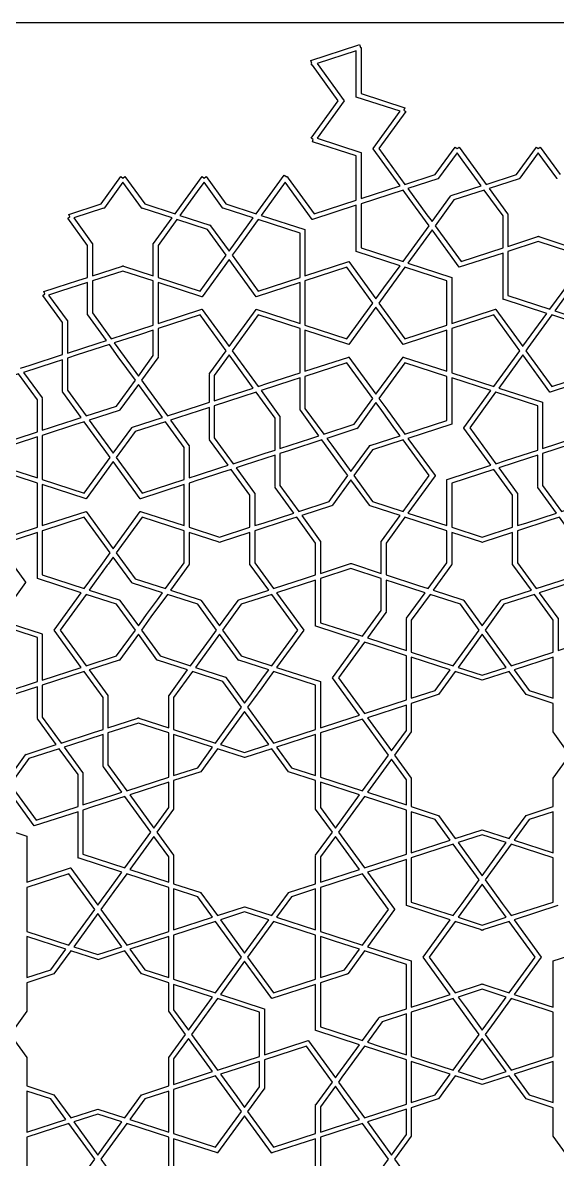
# Model space of a CAD drawing. Header units: millimetres. Extents: x -350 to 350, y -350 to 350.
# Drawn here: x -141.5 to 23.1, y 0 to 350 of the extents above; entities that cross this region are included whole.
import ezdxf

# ---------------------------------------------------------------- set-up
doc = ezdxf.new("R2010")
doc.units = ezdxf.units.MM
for name, color, linetype, true_color in [('canvas_boundary', 7, 'Continuous', 0x505050), ('strapwork_inner', 7, 'Continuous', 0xff8000), ('strapwork_outer', 7, 'Continuous', 0xff0000)]:
    doc.layers.add(name, color=color, linetype=linetype, true_color=true_color)

msp = doc.modelspace()

# ---------------------------------------------------------------- linework, layer by layer
at = {"layer": 'canvas_boundary'}
msp.add_lwpolyline([(-350, -350), (350, -350), (350, 350), (-350, 350)], close=True, dxfattribs=at)
at = {"layer": 'strapwork_inner', "true_color": 0xff8000}
for points in [[(-38.81, 327.11), (-38.81, 327.12), (-38.82, 327.12), (-38.81, 327.15), (-38.81, 341.33), (-50.82, 337.42), (-42.49, 325.96), (-42.47, 325.94), (-42.47, 325.93), (-42.47, 325.92), (-42.49, 325.9), (-50.82, 314.44), (-37.35, 310.06), (-37.31, 310.06), (-37.31, 310.05), (-37.3, 310.04), (-37.31, 310.01), (-37.31, 295.84), (-25.3, 299.74), (-33.63, 311.21), (-33.66, 311.23), (-33.65, 311.24), (-33.66, 311.24), (-33.63, 311.26), (-25.3, 322.73), (-38.78, 327.11)], [(-13.51, 302), (-13.58, 301.9), (-13.66, 301.95), (-22.87, 298.95), (-17.02, 290.89), (-17.02, 290.89), (-15.45, 288.74), (-9.75, 296.58), (-9.78, 296.66), (-9.66, 296.7), (-9.59, 296.8), (-9.52, 296.75), (-0.3, 299.74), (-6.16, 307.81), (-6.16, 307.81), (-7.72, 309.96), (-13.42, 302.12), (-13.39, 302.03)], [(-110.68, 275.11), (-110.56, 275.14), (-110.53, 275.06), (-101.31, 272.06), (-101.31, 281.76), (-101.38, 281.81), (-101.31, 281.91), (-101.31, 282.03), (-101.22, 282.03), (-95.53, 289.87), (-104.74, 292.87), (-104.82, 292.82), (-104.89, 292.91), (-105.01, 292.95), (-104.98, 293.04), (-110.68, 300.88), (-116.37, 293.04), (-116.34, 292.95), (-116.46, 292.91), (-116.53, 292.82), (-116.61, 292.87), (-125.82, 289.87), (-120.13, 282.03), (-120.04, 282.03), (-120.04, 281.91), (-119.97, 281.81), (-120.04, 281.76), (-120.04, 272.06), (-110.82, 275.06), (-110.79, 275.14)], [(-83.81, 287.72), (-83.74, 287.62), (-83.62, 287.58), (-83.65, 287.5), (-77.95, 279.65), (-72.09, 287.72), (-72.09, 287.72), (-70.53, 289.87), (-79.74, 292.87), (-79.82, 292.81), (-79.89, 292.91), (-80.01, 292.95), (-79.98, 293.04), (-85.68, 300.88), (-87.24, 298.73), (-87.24, 298.73), (-93.1, 290.66), (-83.88, 287.67)], [(-54.58, 286.27), (-54.59, 286.24), (-54.59, 272.06), (-41.11, 276.44), (-41.08, 276.46), (-41.08, 276.45), (-41.07, 276.46), (-41.06, 276.43), (-32.72, 264.96), (-30.25, 268.37), (-25.3, 275.18), (-38.78, 279.56), (-38.81, 279.56), (-38.81, 279.57), (-38.82, 279.57), (-38.81, 279.6), (-38.81, 293.78), (-52.29, 289.4), (-52.32, 289.38), (-52.32, 289.38), (-52.33, 289.38), (-52.34, 289.41), (-60.68, 300.88), (-68.1, 290.66), (-54.62, 286.28), (-54.59, 286.28), (-54.59, 286.27)], [(-16.38, 287.46), (-22.52, 295.92), (-22.52, 295.92), (-24.37, 298.47), (-37.31, 294.26), (-37.31, 280.66), (-24.37, 276.45), (-24.37, 276.46), (-24.37, 276.46)], [(-14.52, 287.46), (-6.53, 276.45), (6.41, 280.66), (6.41, 290.5), (0.63, 298.47), (-8.74, 295.42)], [(-86.87, 267.37), (-78.88, 278.38), (-84.66, 286.34), (-94.03, 289.39), (-99.81, 281.42), (-99.81, 271.59), (-99.81, 271.58)], [(-69.03, 267.37), (-56.09, 271.58), (-56.09, 285.18), (-69.03, 289.39), (-75.17, 280.93), (-75.17, 280.93), (-77.02, 278.38)], [(-7.09, 274.68), (-7.1, 274.69), (-7.11, 274.69), (-7.12, 274.72), (-15.45, 286.18), (-22.87, 275.97), (-9.39, 271.59), (-9.36, 271.59), (-9.36, 271.58), (-9.35, 271.57), (-9.36, 271.54), (-9.36, 257.37), (4.12, 261.75), (4.14, 261.77), (4.15, 261.76), (4.16, 261.76), (4.17, 261.73), (12.5, 250.26), (12.56, 250.35), (19.92, 260.48), (6.44, 264.86), (6.41, 264.86), (6.41, 264.87), (6.4, 264.88), (6.41, 264.91), (6.41, 279.08), (-7.07, 274.7)], [(20.86, 261.77), (26.64, 269.72), (26.64, 279.57), (17.28, 282.61), (7.91, 279.57), (7.91, 265.96), (20.85, 261.76), (20.86, 261.77)], [(-86.33, 265.62), (-99.81, 270), (-99.81, 257.37), (-86.33, 261.75), (-86.31, 261.77), (-86.3, 261.76), (-86.29, 261.76), (-86.28, 261.73), (-77.95, 250.27), (-69.62, 261.73), (-69.61, 261.76), (-69.6, 261.76), (-69.59, 261.77), (-69.57, 261.75), (-56.09, 257.37), (-56.09, 270), (-69.57, 265.62), (-69.59, 265.6), (-69.6, 265.61), (-69.61, 265.61), (-69.62, 265.64), (-77.95, 277.1), (-86.28, 265.64), (-86.29, 265.61), (-86.3, 265.61), (-86.31, 265.6)], [(28.05, 269.11), (22.35, 261.27), (24.88, 260.45), (34.36, 257.37), (34.36, 267.06), (34.29, 267.11), (34.36, 267.21), (34.36, 267.34), (34.45, 267.34), (40.15, 275.18), (30.67, 278.26), (30.67, 278.26), (28.14, 279.08), (28.14, 269.39), (28.21, 269.34), (28.14, 269.24), (28.14, 269.11)], [(-101.31, 256.88), (-101.31, 270.49), (-110.68, 273.53), (-120.04, 270.49), (-120.04, 260.64), (-114.25, 252.68), (-109.83, 254.11)], [(-41.65, 252.68), (-33.66, 263.68), (-33.66, 263.68), (-33.65, 263.68), (-41.65, 274.69), (-54.59, 270.49), (-54.59, 256.89), (-54.59, 256.89), (-54.59, 256.88)], [(-23.81, 274.68), (-23.81, 274.68), (-28.65, 268.02), (-31.8, 263.68), (-23.8, 252.68), (-10.86, 256.88), (-10.86, 256.89), (-10.86, 256.89), (-10.86, 270.49), (-23.8, 274.69)], [(-127.76, 258.13), (-127.69, 258.03), (-127.76, 257.98), (-127.76, 248.29), (-118.28, 251.37), (-115.75, 252.19), (-121.45, 260.03), (-121.54, 260.03), (-121.54, 260.15), (-121.61, 260.25), (-121.54, 260.31), (-121.54, 270), (-129.85, 267.3), (-133.55, 266.1), (-127.85, 258.26), (-127.76, 258.26)], [(-99.71, 247.15), (-99.81, 247.01), (-99.81, 246.84), (-99.94, 246.84), (-104.97, 239.91), (-103.12, 237.36), (-103.12, 237.36), (-96.98, 228.9), (-87.03, 232.13), (-87.03, 232.13), (-84.04, 233.11), (-84.04, 241.67), (-84.14, 241.74), (-84.04, 241.89), (-84.04, 242.06), (-83.91, 242.06), (-78.88, 248.99), (-86.87, 260), (-99.81, 255.79), (-99.81, 255.78), (-99.81, 247.23)], [(-69.03, 237.98), (-66.03, 238.96), (-66.03, 238.96), (-56.09, 242.19), (-56.09, 255.78), (-56.09, 255.78), (-56.09, 255.79), (-69.03, 260), (-77.02, 248.99), (-71.76, 241.74), (-71.76, 241.74)], [(-32.72, 235.57), (-24.39, 247.04), (-24.38, 247.07), (-24.37, 247.06), (-24.37, 247.07), (-24.34, 247.05), (-10.86, 242.67), (-10.86, 252.36), (-10.86, 255.3), (-24.34, 250.92), (-24.37, 250.91), (-24.37, 250.91), (-24.38, 250.91), (-24.39, 250.94), (-32.72, 262.41), (-41.06, 250.94), (-41.07, 250.91), (-41.08, 250.91), (-41.08, 250.91), (-41.11, 250.92), (-54.59, 255.3), (-54.59, 242.67), (-41.11, 247.05), (-41.08, 247.07), (-41.08, 247.06), (-41.07, 247.07), (-41.06, 247.04)], [(-9.36, 252.36), (-9.36, 242.19), (3.58, 237.98), (11.57, 248.98), (11.57, 248.99), (11.57, 248.99), (3.58, 260), (-9.36, 255.79)], [(13.43, 248.99), (21.42, 237.98), (34.36, 242.19), (34.36, 245.34), (34.36, 255.79), (31.37, 256.76), (21.42, 260), (14.05, 249.85), (13.43, 249)], [(-108.35, 244.55), (-105.9, 241.18), (-101.31, 247.5), (-101.31, 255.3), (-105.27, 254.02), (-113.32, 251.4)], [(-106.83, 239.91), (-112.09, 247.15), (-114.82, 250.91), (-124.77, 247.68), (-124.77, 247.68), (-127.76, 246.71), (-127.76, 236.87), (-121.98, 228.9), (-112.61, 231.94)], [(-126.01, 227.59), (-123.48, 228.41), (-129.17, 236.26), (-129.26, 236.26), (-129.26, 236.38), (-129.34, 236.48), (-129.26, 236.53), (-129.26, 246.22), (-131.8, 245.4), (-141.28, 242.32), (-135.58, 234.48), (-135.49, 234.48), (-135.49, 234.36), (-135.42, 234.26), (-135.49, 234.2), (-135.49, 224.51), (-132.96, 225.33), (-131.1, 225.94)], [(-82.54, 233.59), (-78.58, 234.88), (-70.53, 237.5), (-75.5, 244.35), (-75.5, 244.35), (-77.95, 247.71), (-82.54, 241.4)], [(-41.65, 245.3), (-54.59, 241.1), (-54.59, 231.25), (-48.8, 223.29), (-39.44, 226.33), (-33.65, 234.29)], [(-31.8, 234.29), (-29.73, 231.45), (-23.8, 223.29), (-10.86, 227.49), (-10.86, 241.09), (-10.86, 241.09), (-10.86, 241.1), (-23.8, 245.3)], [(-149.93, 219.82), (-136.99, 224.02), (-136.99, 224.03), (-136.99, 233.87), (-142.78, 241.83), (-152.14, 238.79), (-157.92, 230.83)], [(-100.04, 230.57), (-105.9, 238.63), (-111.6, 230.79), (-111.57, 230.71), (-111.69, 230.67), (-111.76, 230.57), (-111.83, 230.62), (-121.05, 227.63), (-118.89, 224.65), (-113.63, 217.41), (-107.93, 225.25), (-107.96, 225.33), (-107.84, 225.37), (-107.77, 225.47), (-107.69, 225.42), (-98.48, 228.41), (-100.04, 230.57)], [(-62.24, 228.64), (-62.31, 228.59), (-62.31, 218.9), (-52.83, 221.98), (-50.3, 222.8), (-56, 230.64), (-56.09, 230.64), (-56.09, 230.77), (-56.16, 230.87), (-56.09, 230.92), (-56.09, 240.61), (-58.62, 239.79), (-68.1, 236.71), (-62.4, 228.87), (-62.31, 228.87), (-62.31, 228.74)], [(-14.52, 210.53), (-14.52, 210.52), (-14.52, 210.51), (-14.54, 210.49), (-22.87, 199.02), (-10.86, 195.12), (-10.86, 209.29), (-10.87, 209.33), (-10.86, 209.33), (-10.86, 209.34), (-10.83, 209.34), (2.65, 213.72), (-5.68, 225.19), (-5.71, 225.2), (-5.7, 225.21), (-5.71, 225.22), (-5.68, 225.24), (2.65, 236.71), (-9.36, 240.61), (-9.36, 226.44), (-9.35, 226.41), (-9.36, 226.4), (-9.36, 226.39), (-9.4, 226.39), (-22.87, 222.01), (-14.54, 210.55)], [(-76.75, 214.21), (-66.81, 217.44), (-66.81, 217.44), (-63.81, 218.41), (-63.81, 228.26), (-69.6, 236.22), (-74.02, 234.78), (-82.54, 232.02), (-82.54, 222.17)], [(4.15, 236.22), (4.14, 236.21), (4.14, 236.21), (-3.85, 225.21), (4.15, 214.21), (7.15, 215.18), (7.15, 215.18), (17.09, 218.41), (17.09, 232.01), (4.16, 236.22), (4.16, 236.22)], [(-90.26, 219.66), (-90.19, 219.56), (-90.26, 219.51), (-90.26, 209.82), (-87.73, 210.64), (-87.37, 210.76), (-80.78, 212.9), (-78.25, 213.72), (-83.95, 221.56), (-84.04, 221.56), (-84.04, 221.68), (-84.11, 221.78), (-84.04, 221.84), (-84.04, 231.53), (-93.52, 228.45), (-96.05, 227.63), (-90.35, 219.78), (-90.26, 219.78)], [(-38.66, 225.01), (-47.87, 222.01), (-46.31, 219.86), (-40.45, 211.79), (-34.75, 219.64), (-34.78, 219.72), (-34.66, 219.76), (-34.59, 219.86), (-34.52, 219.81), (-25.3, 222.8), (-26.87, 224.95), (-26.87, 224.95), (-30.94, 230.57), (-31.16, 230.86), (-31.16, 230.86), (-32.72, 233.02), (-38.42, 225.18), (-38.39, 225.09), (-38.51, 225.05), (-38.58, 224.95)], [(-135.49, 209.33), (-122.55, 205.12), (-114.55, 216.13), (-116.4, 218.68), (-116.4, 218.68), (-122.55, 227.14), (-125.55, 226.16), (-127.39, 225.57), (-132.49, 223.91), (-135.49, 222.93)], [(-104.7, 205.12), (-91.76, 209.33), (-91.76, 209.34), (-91.76, 219.17), (-97.55, 227.14), (-106.91, 224.1), (-112.7, 216.13)], [(-43.23, 213.07), (-49.37, 221.52), (-59.32, 218.29), (-62.31, 217.32), (-62.31, 207.48), (-56.53, 199.51), (-47.16, 202.55), (-41.38, 210.52)], [(-24.37, 221.52), (-33.74, 218.48), (-39.52, 210.52), (-33.74, 202.55), (-24.37, 199.51), (-16.38, 210.52)], [(39.52, 210.52), (31.53, 221.52), (18.59, 217.32), (18.59, 207.48), (24.38, 199.51), (33.74, 202.55)], [(-135.49, 207.75), (-135.49, 195.12), (-122.01, 199.5), (-121.98, 199.52), (-121.98, 199.51), (-121.97, 199.52), (-121.96, 199.48), (-113.63, 188.02), (-105.3, 199.48), (-105.29, 199.52), (-105.28, 199.51), (-105.27, 199.52), (-105.24, 199.5), (-91.76, 195.12), (-91.76, 207.75), (-105.24, 203.37), (-105.27, 203.35), (-105.28, 203.36), (-105.29, 203.36), (-105.3, 203.39), (-113.63, 214.86), (-121.96, 203.39), (-121.97, 203.36), (-121.98, 203.36), (-121.98, 203.35), (-122.01, 203.37)], [(-63.72, 206.87), (-63.81, 206.87), (-63.81, 206.99), (-63.88, 207.09), (-63.81, 207.14), (-63.81, 216.83), (-73.29, 213.75), (-75.82, 212.93), (-70.13, 205.09), (-70.04, 205.09), (-70.04, 204.97), (-69.97, 204.87), (-70.04, 204.81), (-70.04, 195.12), (-67.51, 195.94), (-58.03, 199.02)], [(13.4, 195.94), (22.88, 199.02), (17.18, 206.87), (17.09, 206.87), (17.09, 206.99), (17.02, 207.09), (17.09, 207.14), (17.09, 216.83), (14.56, 216.01), (14.56, 216.01), (5.08, 212.93), (10.77, 205.09), (10.86, 205.09), (10.86, 204.97), (10.94, 204.87), (10.86, 204.81), (10.86, 195.12), (13.4, 195.94)], [(-136.99, 208.23), (-136.99, 208.24), (-149.93, 212.44), (-157.92, 201.44), (-149.93, 190.43), (-136.99, 194.63)], [(-71.54, 204.48), (-77.32, 212.44), (-80.32, 211.47), (-86.91, 209.33), (-87.27, 209.21), (-90.26, 208.24), (-90.26, 194.63), (-80.9, 191.59), (-71.54, 194.63)], [(-9.36, 194.63), (0, 191.59), (9.36, 194.63), (9.36, 204.48), (3.58, 212.44), (-9.36, 208.24)], [(-40.45, 209.24), (-46.15, 201.4), (-46.12, 201.32), (-46.24, 201.28), (-46.31, 201.18), (-46.38, 201.23), (-55.6, 198.24), (-49.9, 190.39), (-49.81, 190.39), (-49.81, 190.27), (-49.74, 190.17), (-49.81, 190.12), (-49.81, 180.43), (-40.59, 183.42), (-40.57, 183.51), (-40.45, 183.47), (-40.33, 183.51), (-40.3, 183.42), (-31.09, 180.43), (-31.09, 190.12), (-31.16, 190.17), (-31.09, 190.27), (-31.09, 190.39), (-31, 190.39), (-25.3, 198.24), (-34.52, 201.23), (-34.59, 201.18), (-34.66, 201.28), (-34.78, 201.32), (-34.75, 201.4)], [(-135.49, 193.53), (-135.49, 179.94), (-122.55, 175.74), (-117.38, 182.86), (-114.55, 186.74), (-122.55, 197.75), (-135.48, 193.55), (-135.48, 193.55), (-135.49, 193.54), (-135.49, 193.53)], [(-112.7, 186.74), (-106.91, 178.78), (-97.55, 175.74), (-91.76, 183.7), (-91.76, 193.53), (-91.76, 193.53), (-91.76, 193.54), (-104.7, 197.75)], [(-54.44, 178.92), (-51.31, 179.94), (-51.31, 189.78), (-57.1, 197.75), (-60.09, 196.78), (-60.09, 196.78), (-70.04, 193.54), (-70.04, 183.7), (-64.25, 175.74)], [(-10.86, 183.7), (-10.86, 193.54), (-23.8, 197.75), (-29.59, 189.78), (-29.59, 179.94), (-19.64, 176.71), (-19.64, 176.71), (-16.65, 175.73)], [(10.86, 183.7), (16.65, 175.73), (26.59, 178.97), (26.59, 178.97), (29.59, 179.94), (29.59, 189.78), (23.8, 197.75), (20.81, 196.77), (20.81, 196.77), (10.86, 193.54)], [(-123.48, 151.47), (-131.81, 162.94), (-131.83, 162.96), (-131.83, 162.97), (-131.83, 162.97), (-131.81, 162.99), (-123.48, 174.46), (-136.96, 178.84), (-136.99, 178.84), (-136.99, 178.85), (-137, 178.85), (-136.99, 178.88), (-136.99, 193.06), (-149, 189.15), (-140.67, 177.69), (-140.64, 177.67), (-140.65, 177.66), (-140.64, 177.65), (-140.67, 177.63), (-149, 166.17), (-135.52, 161.79), (-135.49, 161.79), (-135.49, 161.78), (-135.48, 161.77), (-135.49, 161.74), (-135.49, 147.57)], [(-90.26, 183.09), (-90.35, 183.09), (-96.05, 175.25), (-86.83, 172.25), (-86.76, 172.31), (-86.69, 172.21), (-86.57, 172.17), (-86.6, 172.08), (-80.9, 164.24), (-75.2, 172.08), (-75.23, 172.17), (-75.11, 172.21), (-75.04, 172.31), (-74.97, 172.25), (-65.75, 175.25), (-71.45, 183.09), (-71.54, 183.09), (-71.54, 183.21), (-71.61, 183.31), (-71.54, 183.36), (-71.54, 193.06), (-80.76, 190.06), (-80.78, 189.98), (-80.9, 190.01), (-81.02, 189.98), (-81.05, 190.06), (-90.26, 193.06), (-90.26, 183.36), (-90.19, 183.31), (-90.26, 183.21)], [(0, 190.01), (-0.12, 189.98), (-0.14, 190.06), (-9.36, 193.06), (-9.36, 183.36), (-9.29, 183.31), (-9.36, 183.21), (-9.36, 183.09), (-9.45, 183.09), (-15.15, 175.25), (-5.93, 172.25), (-5.86, 172.31), (-5.79, 172.21), (-5.67, 172.17), (-5.7, 172.08), (0, 164.24), (5.7, 172.08), (5.67, 172.17), (5.79, 172.21), (5.86, 172.31), (5.93, 172.25), (15.15, 175.25), (9.45, 183.09), (9.36, 183.09), (9.36, 183.21), (9.29, 183.31), (9.36, 183.36), (9.36, 193.06), (0.15, 190.06), (0.12, 189.98)], [(-98.48, 174.46), (-107.69, 177.45), (-107.77, 177.4), (-107.84, 177.5), (-107.96, 177.54), (-107.93, 177.62), (-113.63, 185.47), (-115.19, 183.31), (-115.48, 182.92), (-119.49, 177.4), (-119.49, 177.4), (-121.05, 175.25), (-111.83, 172.25), (-111.76, 172.31), (-111.69, 172.21), (-111.57, 172.17), (-111.6, 172.08), (-105.9, 164.24), (-104.34, 166.4), (-103.36, 167.73), (-100.04, 172.31), (-100.04, 172.31)], [(-36.87, 161.04), (-31.09, 169), (-31.09, 178.85), (-40.45, 181.89), (-49.8, 178.85), (-49.8, 178.85), (-49.81, 178.85), (-49.81, 165.24)], [(-54.97, 162.96), (-54.99, 162.94), (-63.32, 151.47), (-49.84, 147.09), (-49.81, 147.09), (-49.81, 147.08), (-49.8, 147.08), (-49.81, 147.05), (-49.81, 132.87), (-43.81, 134.83), (-37.8, 136.78), (-46.13, 148.24), (-46.16, 148.26), (-46.15, 148.27), (-46.16, 148.28), (-46.13, 148.3), (-37.8, 159.76), (-51.28, 164.14), (-51.31, 164.14), (-51.31, 164.16), (-51.32, 164.16), (-51.31, 164.19), (-51.31, 178.36), (-63.32, 174.46), (-54.99, 162.99), (-54.97, 162.97), (-54.97, 162.97)], [(-29.68, 168.39), (-35.37, 160.55), (-25.89, 157.47), (-25.89, 157.47), (-23.36, 156.65), (-23.36, 166.34), (-23.43, 166.39), (-23.36, 166.49), (-23.36, 166.62), (-23.27, 166.62), (-17.58, 174.46), (-27.06, 177.54), (-27.06, 177.54), (-29.59, 178.36), (-29.59, 168.67), (-29.51, 168.62), (-29.59, 168.52), (-29.59, 168.39)], [(29.59, 178.36), (20.11, 175.28), (20.11, 175.28), (17.58, 174.46), (23.27, 166.62), (23.36, 166.62), (23.36, 166.49), (23.44, 166.39), (23.36, 166.34), (23.36, 156.65), (32.84, 159.73), (32.84, 159.73), (35.38, 160.55), (29.68, 168.39), (29.59, 168.39), (29.59, 168.52), (29.52, 168.62), (29.59, 168.67)], [(-112.61, 170.93), (-121.98, 173.97), (-129.97, 162.97), (-121.98, 151.96), (-112.61, 155), (-106.83, 162.97)], [(-83.68, 160.42), (-81.83, 162.97), (-87.61, 170.93), (-96.98, 173.97), (-102.02, 167.04), (-104.97, 162.97), (-99.19, 155), (-89.82, 151.96)], [(-74.19, 170.93), (-79.97, 162.97), (-74.19, 155), (-64.82, 151.96), (-56.83, 162.97), (-64.82, 173.97)], [(-21.86, 156.16), (-8.92, 151.96), (-0.93, 162.97), (-6.71, 170.93), (-16.08, 173.97), (-21.86, 166.01)], [(21.86, 156.16), (21.86, 166.01), (16.08, 173.97), (6.71, 170.93), (0.93, 162.97), (8.92, 151.96)], [(-149.93, 164.89), (-155.71, 156.93), (-155.71, 147.08), (-146.35, 144.04), (-136.99, 147.08), (-136.99, 160.69)], [(-115.19, 142.62), (-115.26, 142.57), (-115.26, 132.87), (-106.05, 135.87), (-106.02, 135.95), (-105.9, 135.92), (-105.78, 135.95), (-105.76, 135.87), (-96.54, 132.87), (-96.54, 142.57), (-96.61, 142.62), (-96.54, 142.72), (-96.54, 142.84), (-96.45, 142.84), (-90.75, 150.68), (-99.97, 153.68), (-100.04, 153.63), (-100.11, 153.73), (-100.23, 153.76), (-100.2, 153.85), (-105.9, 161.69), (-111.6, 153.85), (-111.57, 153.76), (-111.69, 153.73), (-111.76, 153.63), (-111.83, 153.68), (-121.05, 150.68), (-115.35, 142.84), (-115.26, 142.84), (-115.26, 142.72)], [(-80.9, 161.69), (-86.76, 153.63), (-88.32, 151.47), (-79.11, 148.48), (-79.03, 148.53), (-78.96, 148.43), (-78.84, 148.39), (-78.87, 148.31), (-73.18, 140.47), (-71.61, 142.62), (-67.32, 148.53), (-65.75, 150.68), (-74.97, 153.68), (-75.04, 153.63), (-75.11, 153.73), (-75.23, 153.76), (-75.2, 153.85)], [(0, 149.06), (7.42, 151.47), (0, 161.69), (-7.42, 151.47)], [(-23.36, 155.07), (-33.31, 158.3), (-33.31, 158.3), (-36.3, 159.28), (-44.3, 148.27), (-36.3, 137.26), (-23.36, 141.47)], [(-14.44, 144.37), (-9.85, 150.68), (-21.86, 154.59), (-21.86, 141.96)], [(21.86, 154.59), (9.85, 150.68), (14.44, 144.37), (21.86, 141.96)], [(-119.76, 131.41), (-116.76, 132.39), (-116.76, 142.23), (-122.55, 150.2), (-135.49, 145.99), (-135.49, 136.15), (-129.7, 128.18), (-119.76, 131.41)], [(-89.25, 150.2), (-95.04, 142.23), (-95.04, 132.39), (-82.1, 128.18), (-74.1, 139.19), (-79.89, 147.15)], [(-72.25, 139.19), (-64.25, 128.18), (-51.31, 132.39), (-51.31, 145.99), (-64.25, 150.2), (-66.1, 147.65), (-67.89, 145.19), (-70.4, 141.74)], [(-8.35, 150.2), (-13.5, 143.11), (-13.55, 143.14), (-13.53, 143.09), (-21.86, 140.38), (-21.86, 131.62), (-21.92, 131.62), (-21.87, 131.58), (-27.02, 124.49), (-21.87, 117.41), (-21.92, 117.37), (-21.86, 117.37), (-21.86, 108.61), (-13.53, 105.9), (-13.55, 105.84), (-13.5, 105.88), (-8.35, 98.79), (-0.02, 101.5), (0, 101.44), (0.02, 101.5), (8.35, 98.79), (13.5, 105.88), (13.55, 105.84), (13.53, 105.9), (21.86, 108.61), (21.86, 117.37), (21.92, 117.37), (21.87, 117.41), (27.02, 124.49), (21.87, 131.58), (21.92, 131.62), (21.86, 131.62), (21.86, 140.38), (13.53, 143.09), (13.55, 143.14), (13.5, 143.11), (8.35, 150.2), (0.02, 147.49), (0, 147.55), (-0.02, 147.49)], [(-73.18, 137.91), (-80.6, 127.7), (-73.18, 125.28), (-65.75, 127.7)], [(-23.36, 132.09), (-23.36, 139.89), (-35.37, 135.99), (-27.95, 125.77)], [(-115.26, 131.3), (-115.26, 121.45), (-109.48, 113.49), (-96.54, 117.69), (-96.54, 131.3), (-105.9, 134.34)], [(-28.88, 124.49), (-36.87, 135.5), (-43.34, 133.4), (-49.81, 131.3), (-49.81, 117.69), (-36.87, 113.49)], [(-122.92, 118.84), (-122.99, 118.79), (-122.99, 109.1), (-113.51, 112.18), (-113.51, 112.18), (-110.98, 113), (-116.67, 120.84), (-116.76, 120.84), (-116.76, 120.97), (-116.84, 121.06), (-116.76, 121.12), (-116.76, 130.81), (-126.24, 127.73), (-126.24, 127.73), (-128.78, 126.91), (-123.08, 119.07), (-122.99, 119.07), (-122.99, 118.94)], [(-87.61, 120.59), (-83.03, 126.91), (-95.04, 130.81), (-95.04, 118.18)], [(-51.31, 130.81), (-63.32, 126.91), (-58.74, 120.59), (-51.31, 118.18)], [(-145.42, 115.41), (-137.43, 104.41), (-124.49, 108.61), (-124.49, 118.45), (-130.28, 126.42), (-139.64, 123.38)], [(-73.18, 123.77), (-73.19, 123.71), (-81.53, 126.42), (-86.68, 119.33), (-86.73, 119.37), (-86.71, 119.31), (-95.04, 116.6), (-95.04, 107.84), (-95.1, 107.84), (-95.05, 107.81), (-100.2, 100.72), (-95.05, 93.63), (-95.1, 93.59), (-95.04, 93.59), (-95.04, 84.83), (-86.71, 82.13), (-86.73, 82.07), (-86.68, 82.1), (-81.53, 75.02), (-73.19, 77.72), (-73.18, 77.67), (-73.16, 77.72), (-64.82, 75.02), (-59.68, 82.1), (-59.63, 82.07), (-59.64, 82.13), (-51.31, 84.83), (-51.31, 93.59), (-51.25, 93.59), (-51.3, 93.63), (-46.15, 100.72), (-51.3, 107.81), (-51.25, 107.84), (-51.31, 107.84), (-51.31, 116.6), (-59.64, 119.31), (-59.63, 119.37), (-59.68, 119.33), (-64.82, 126.42), (-73.16, 123.71)], [(-35.37, 113), (-23.36, 109.1), (-23.36, 116.9), (-27.95, 123.22)], [(-108.55, 112.21), (-101.13, 101.99), (-96.54, 108.31), (-96.54, 116.11)], [(-49.81, 116.11), (-49.81, 108.31), (-45.22, 101.99), (-37.8, 112.21)], [(-119.99, 108.49), (-122.99, 107.52), (-122.99, 93.92), (-110.05, 89.71), (-102.05, 100.72), (-110.05, 111.72), (-119.99, 108.49)], [(-36.3, 111.72), (-44.3, 100.72), (-36.3, 89.71), (-23.36, 93.92), (-23.36, 107.52)], [(-14.44, 104.62), (-21.86, 107.03), (-21.86, 94.4), (-9.85, 98.31)], [(14.44, 104.62), (9.85, 98.31), (21.86, 94.4), (21.86, 107.03)], [(-96.54, 93.13), (-101.13, 99.44), (-108.55, 89.22), (-96.54, 85.32)], [(-49.81, 85.32), (-37.8, 89.22), (-45.22, 99.44), (-49.81, 93.13)], [(0, 87.3), (7.42, 97.52), (0, 99.93), (-7.42, 97.52)], [(-8.92, 75.02), (-6.19, 78.78), (-6.19, 78.78), (-0.93, 86.02), (-8.92, 97.03), (-21.86, 92.83), (-21.86, 79.22)], [(8.92, 75.02), (21.86, 79.22), (21.86, 92.83), (21.85, 92.83), (21.85, 92.83), (8.92, 97.03), (0.93, 86.02), (6.19, 78.78), (6.19, 78.78)], [(-27.02, 76.93), (-27.04, 76.91), (-35.37, 65.45), (-21.9, 61.07), (-21.86, 61.07), (-21.86, 61.06), (-21.85, 61.05), (-21.86, 61.02), (-21.86, 46.85), (-15.86, 48.8), (-9.85, 50.75), (-18.18, 62.22), (-18.21, 62.24), (-18.2, 62.25), (-18.21, 62.26), (-18.18, 62.28), (-9.85, 73.74), (-23.33, 78.12), (-23.36, 78.12), (-23.36, 78.13), (-23.37, 78.13), (-23.36, 78.16), (-23.36, 92.34), (-35.37, 88.44), (-27.04, 76.97), (-27.02, 76.95), (-27.02, 76.94)], [(-119.33, 76.94), (-127.32, 87.95), (-140.26, 83.74), (-140.26, 80.6), (-140.26, 73.29), (-140.26, 70.14), (-127.32, 65.94)], [(-109.48, 87.95), (-113.48, 82.45), (-117.47, 76.94), (-109.48, 65.94), (-96.54, 70.14), (-96.54, 83.74)], [(-49.81, 83.74), (-49.81, 70.14), (-41.3, 67.37), (-41.3, 67.37), (-36.87, 65.94), (-28.88, 76.94), (-36.87, 87.95), (-36.88, 87.94), (-36.88, 87.94)], [(-2.45, 81.38), (-7.42, 74.53), (0, 72.12), (7.42, 74.53), (2.45, 81.38), (2.45, 81.38), (0, 84.75), (-2.45, 81.38)], [(-95.04, 83.26), (-95.04, 70.63), (-83.03, 74.53), (-87.61, 80.84)], [(-58.74, 80.84), (-63.32, 74.53), (-51.31, 70.63), (-51.31, 83.26)], [(-118.4, 63.04), (-110.98, 65.45), (-118.4, 75.67), (-125.82, 65.45)], [(-73.18, 63.52), (-65.75, 73.74), (-73.18, 76.15), (-80.6, 73.74)], [(-95.04, 69.05), (-95.04, 55.44), (-82.1, 51.24), (-74.1, 62.25), (-82.1, 73.25)], [(-51.31, 55.44), (-51.31, 60.09), (-51.31, 64.4), (-51.31, 69.05), (-64.25, 73.25), (-72.25, 62.25), (-64.25, 51.24)], [(0, 70.54), (-0.17, 70.49), (-0.2, 70.61), (-8.35, 73.25), (-16.35, 62.25), (-8.35, 51.24), (-8.34, 51.24), (-8.34, 51.24), (-0.21, 53.89), (-0.17, 54.01), (0, 53.95), (0.17, 54.01), (0.21, 53.89), (8.34, 51.24), (8.34, 51.25), (8.35, 51.24), (16.35, 62.25), (8.35, 73.25), (0.21, 70.61), (0.17, 70.49)], [(-140.26, 68.56), (-140.26, 55.93), (-132.84, 58.34), (-128.25, 64.66)], [(-108.55, 64.66), (-103.96, 58.34), (-96.54, 55.93), (-96.54, 68.56)], [(-49.81, 55.93), (-42.39, 58.34), (-37.8, 64.66), (-45.85, 67.28), (-45.85, 67.28), (-49.81, 68.56), (-49.81, 64.4), (-49.81, 60.09)], [(-104.9, 57.08), (-110.05, 64.17), (-118.38, 61.46), (-118.4, 61.52), (-118.42, 61.47), (-126.75, 64.17), (-131.9, 57.09), (-131.95, 57.12), (-131.93, 57.06), (-140.26, 54.36), (-140.26, 45.6), (-140.33, 45.6), (-140.28, 45.56), (-145.42, 38.47), (-140.28, 31.38), (-140.33, 31.35), (-140.26, 31.35), (-140.26, 22.59), (-131.93, 19.88), (-131.95, 19.82), (-131.9, 19.86), (-126.75, 12.77), (-118.42, 15.48), (-118.4, 15.42), (-118.38, 15.48), (-110.05, 12.77), (-104.9, 19.86), (-104.85, 19.82), (-104.87, 19.88), (-96.54, 22.59), (-96.54, 31.35), (-96.48, 31.35), (-96.53, 31.38), (-91.38, 38.47), (-96.53, 45.56), (-96.48, 45.59), (-96.54, 45.59), (-96.54, 54.36), (-104.87, 57.06), (-104.85, 57.12)], [(-41.67, 57), (-49.81, 54.35), (-49.81, 40.75), (-36.87, 36.55), (-36.87, 36.56), (-36.87, 36.56), (-31.84, 43.48), (-31.88, 43.6), (-31.71, 43.65), (-31.61, 43.79), (-31.51, 43.72), (-23.37, 46.36), (-23.37, 46.36), (-23.36, 46.36), (-23.36, 59.97), (-36.3, 64.17), (-41.33, 57.24), (-41.3, 57.12), (-41.46, 57.07), (-41.56, 56.93)], [(-64.84, 49.5), (-73.18, 60.97), (-80.6, 50.75), (-67.12, 46.37), (-67.09, 46.37), (-67.09, 46.36), (-67.08, 46.36), (-67.09, 46.33), (-67.09, 32.16), (-53.61, 36.54), (-53.58, 36.56), (-53.58, 36.55), (-53.57, 36.55), (-53.55, 36.52), (-45.23, 25.05), (-44.45, 26.12), (-37.8, 35.27), (-51.28, 39.65), (-51.31, 39.65), (-51.31, 39.66), (-51.32, 39.66), (-51.31, 39.7), (-51.31, 53.87), (-64.79, 49.49), (-64.82, 49.47), (-64.82, 49.48), (-64.83, 49.47)], [(-95.04, 53.87), (-95.04, 46.06), (-90.45, 39.75), (-83.03, 49.96)], [(-68.59, 31.67), (-68.59, 45.27), (-81.53, 49.48), (-81.53, 49.47), (-81.53, 49.47), (-89.52, 38.47), (-81.53, 27.46), (-77.1, 28.9)], [(-21.86, 31.67), (-8.92, 27.47), (-0.93, 38.47), (-3.66, 42.23), (-3.66, 42.23), (-8.92, 49.48), (-15.39, 47.38), (-21.86, 45.27), (-21.86, 36.32), (-21.86, 36.32)], [(-4.98, 46.6), (-4.98, 46.6), (0, 39.75), (4.98, 46.6), (4.98, 46.6), (7.42, 49.96), (0, 52.38), (-7.42, 49.96)], [(8.92, 49.48), (3.66, 42.23), (3.66, 42.23), (0.93, 38.47), (8.92, 27.47), (21.86, 31.67), (21.86, 36.32), (21.86, 36.32), (21.86, 45.27), (19.71, 45.97)], [(-23.36, 40.62), (-23.36, 40.62), (-23.36, 44.79), (-30.79, 42.37), (-35.37, 36.06), (-31.42, 34.77), (-31.42, 34.77), (-23.36, 32.16)], [(-95.04, 23.07), (-83.03, 26.98), (-90.45, 37.2), (-95.04, 30.88)], [(0, 24.57), (7.42, 26.98), (0, 37.2), (-7.42, 26.98)], [(-67.09, 21.8), (-67.09, 21.62), (-67.21, 21.62), (-72.25, 14.69), (-64.25, 3.69), (-51.31, 7.89), (-51.31, 7.9), (-51.31, 7.9), (-51.31, 16.46), (-51.42, 16.53), (-51.31, 16.67), (-51.31, 16.85), (-51.19, 16.85), (-46.16, 23.77), (-46.16, 23.77), (-46.15, 23.78), (-54.15, 34.78), (-67.09, 30.58), (-67.09, 22.01), (-66.98, 21.94)], [(-39.03, 16.53), (-39.03, 16.53), (-36.3, 12.77), (-23.36, 16.98), (-23.36, 30.58), (-27.78, 32.02), (-27.78, 32.02), (-36.3, 34.78), (-43.23, 25.24), (-44.3, 23.78)], [(-80.6, 26.19), (-75.62, 19.34), (-75.62, 19.34), (-73.18, 15.97), (-68.59, 22.29), (-68.59, 30.09), (-72.55, 28.81), (-72.55, 28.81)], [(-9.85, 26.19), (-21.86, 30.09), (-21.86, 17.46), (-14.44, 19.87)], [(21.86, 30.09), (9.85, 26.19), (14.44, 19.87), (21.86, 17.46)], [(-79.37, 21.94), (-79.37, 21.94), (-82.1, 25.7), (-95.04, 21.5), (-95.04, 7.89), (-82.1, 3.69), (-74.1, 14.69)], [(-128.25, 12.28), (-132.84, 18.6), (-140.26, 21.01), (-140.26, 8.38)], [(-96.54, 8.38), (-96.54, 21.01), (-103.96, 18.6), (-108.55, 12.28)], [(-45.85, 9.67), (-37.8, 12.28), (-42.78, 19.13), (-42.78, 19.13), (-45.22, 22.5), (-49.81, 16.19), (-49.81, 8.38), (-45.85, 9.67)], [(-23.36, 7.59), (-23.36, 15.4), (-35.37, 11.49), (-27.95, 1.28)], [(-119.33, 0), (-127.32, 11.01), (-140.26, 6.8), (-140.26, 0), (-140.26, -6.8), (-127.32, -11.01)], [(-118.4, 1.28), (-110.98, 11.49), (-118.4, 13.91), (-125.82, 11.49)], [(-109.48, 11.01), (-117.47, 0), (-109.48, -11.01), (-96.54, -6.8), (-96.54, 6.8)], [(-41.3, -9.57), (-41.3, -9.57), (-36.87, -11.01), (-28.88, 0), (-36.87, 11.01), (-41.3, 9.57), (-41.3, 9.57), (-49.81, 6.8), (-49.81, -6.8)]]:
    msp.add_lwpolyline(points, close=True, dxfattribs=at)
for points in [[(23.13, 301.9), (23.06, 302), (22.94, 302.03), (22.97, 302.12), (17.28, 309.96), (11.58, 302.12), (11.61, 302.03), (11.49, 302), (11.42, 301.9), (11.34, 301.95), (2.13, 298.95), (7.82, 291.11), (7.91, 291.11), (7.91, 290.99), (7.98, 290.89), (7.91, 290.84), (7.91, 281.14), (17.13, 284.14), (17.16, 284.23), (17.28, 284.19), (17.39, 284.23), (17.42, 284.14), (26.64, 281.14)], [(34.36, 240.61), (20.88, 236.23), (20.86, 236.21), (20.85, 236.22), (20.84, 236.22), (20.83, 236.25), (12.5, 247.71), (5.08, 237.5), (18.56, 233.12), (18.59, 233.12), (18.59, 233.1), (18.6, 233.1), (18.59, 233.07), (18.59, 218.9), (32.07, 223.28)], [(-150.47, 214.2), (-136.99, 209.82), (-136.99, 222.45), (-150.47, 218.07)], [(-146.35, 116.69), (-140.65, 124.53), (-140.68, 124.62), (-140.57, 124.65), (-140.49, 124.75), (-140.42, 124.7), (-131.2, 127.7), (-136.9, 135.54), (-136.99, 135.54), (-136.99, 135.66), (-137.06, 135.76), (-136.99, 135.81), (-136.99, 145.5), (-146.21, 142.51)], [(-153.78, 103.92), (-140.3, 99.54), (-140.26, 99.54), (-140.26, 99.53), (-140.25, 99.53), (-140.26, 99.5), (-140.26, 85.32), (-126.78, 89.7), (-126.76, 89.72), (-126.75, 89.71), (-126.74, 89.72), (-126.73, 89.69), (-118.4, 78.22), (-114.69, 83.33), (-110.98, 88.44), (-124.46, 92.82), (-124.49, 92.82), (-124.49, 92.83), (-124.5, 92.83), (-124.49, 92.86), (-124.49, 107.03), (-137.97, 102.65), (-137.99, 102.64), (-138, 102.64), (-138.01, 102.64), (-138.02, 102.67), (-146.35, 114.14)], [(23.33, 78.12), (9.85, 73.74), (18.18, 62.28), (18.21, 62.26), (18.2, 62.25), (18.21, 62.24), (18.18, 62.22), (9.85, 50.75), (20.18, 47.4), (21.86, 46.85), (21.86, 61.02), (21.85, 61.05), (21.86, 61.06), (21.86, 61.07), (21.9, 61.07), (35.37, 65.45)], [(27.02, 0), (21.87, 7.09), (21.92, 7.12), (21.86, 7.12), (21.86, 15.89), (13.53, 18.59), (13.55, 18.65), (13.5, 18.61), (8.35, 25.7), (0.02, 23), (0, 23.05), (-0.02, 23), (-8.35, 25.7), (-13.5, 18.61), (-13.55, 18.65), (-13.53, 18.59), (-21.86, 15.89), (-21.86, 7.12), (-21.92, 7.12), (-21.87, 7.09), (-27.02, 0), (-21.87, -7.09)], [(-51.31, -6.31), (-51.31, 6.32), (-64.79, 1.94), (-64.82, 1.92), (-64.82, 1.93), (-64.83, 1.92), (-64.85, 1.95), (-73.18, 13.42), (-81.51, 1.95), (-81.52, 1.92), (-81.53, 1.93), (-81.53, 1.92), (-81.56, 1.94), (-95.04, 6.32), (-95.04, -6.31)]]:
    msp.add_lwpolyline(points, dxfattribs=at)
at = {"layer": 'strapwork_outer', "true_color": 0xff0000}
msp.add_lwpolyline([(-142.2, 243.6), (-139.21, 244.57), (-139.21, 244.57), (-129.26, 247.8), (-129.26, 257.64), (-135.37, 266.05), (-134.76, 266.49), (-135, 267.2), (-131.48, 268.35), (-130.9, 268.54), (-124.53, 270.6), (-124.53, 270.6), (-121.54, 271.58), (-121.54, 281.42), (-127.64, 289.83), (-127.04, 290.27), (-127.27, 290.98), (-117.39, 294.19), (-111.28, 302.6), (-110.68, 302.16), (-110.07, 302.6), (-103.96, 294.19), (-94.6, 291.15), (-92.75, 293.7), (-92.75, 293.7), (-86.28, 302.6), (-85.68, 302.15), (-85.07, 302.6), (-78.96, 294.19), (-69.6, 291.15), (-60.96, 303.05), (-60.2, 302.5), (-60.07, 302.6), (-59.77, 302.18), (-59.74, 302.16), (-59.75, 302.15), (-51.75, 291.15), (-38.82, 295.35), (-38.82, 295.35), (-38.81, 295.35), (-38.81, 308.96), (-52.27, 313.33), (-52.04, 314.04), (-52.65, 314.48), (-44.33, 325.93), (-52.32, 336.94), (-52.33, 336.93), (-52.34, 336.96), (-52.65, 337.38), (-52.51, 337.48), (-52.8, 338.36), (-38.29, 343.07), (-38.29, 343.07), (-37.77, 343.25), (-37.48, 342.36), (-37.31, 342.36), (-37.31, 341.85), (-37.3, 341.82), (-37.31, 341.82), (-37.31, 328.21), (-23.86, 323.84), (-24.09, 323.12), (-23.48, 322.68), (-31.8, 311.24), (-23.8, 300.23), (-14.44, 303.27), (-8.33, 311.68), (-7.72, 311.24), (-7.12, 311.68), (-0.65, 302.78), (-0.65, 302.78), (1.2, 300.23), (10.56, 303.27), (16.67, 311.68), (17.28, 311.24), (17.88, 311.68), (23.99, 303.27)], dxfattribs=at)

doc.saveas('drawing.dxf')
